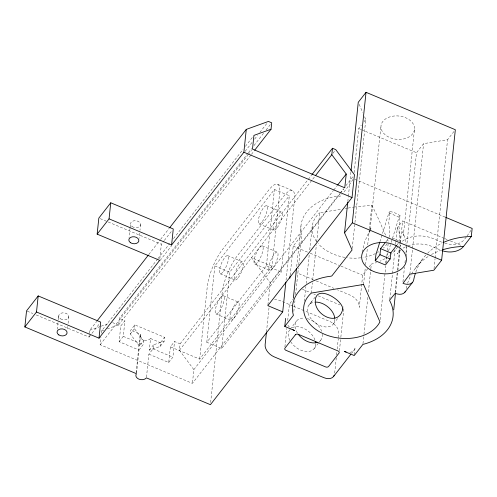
<?xml version="1.0" encoding="UTF-8"?>
<svg xmlns="http://www.w3.org/2000/svg" width="497" height="497" viewBox="0 0 497 497"><rect width="100%" height="100%" fill="white"/><g stroke="black" fill="none" stroke-linecap="round" stroke-linejoin="round"><path stroke-width="0.37" stroke-dasharray="2.48 1.86" d="M406.645 256.489L406.291 245.574M389.418 237.336L389.549 229.092L388.76 222.507L389.909 211.567A16.842 11.698 6 0 1 400.104 215.841L398.954 226.775L399.743 233.36L399.613 241.61M370.147 229.08L381.006 125.679M68.785 316.558L67.952 324.498M369.762 233.062L370.203 228.496L369.992 230.533M58.019 322.721L57.323 329.182M67.505 328.915L67.797 326.007M140.57 224.489L139.968 230.291M400.371 246.587L400.526 245.071A50.52 35.094 6 0 1 400.302 246.326M130.028 228.309L129.046 237.622M139.651 233.217L139.141 238.2M58.304 319.813L58.789 315.471M36.262 314.955L89.05 337.072L89.764 330.294L96.747 321.329M340.023 193.905L192.407 383.373L100.121 344.713L100.928 337.072M101.326 333.251L101.568 330.965L157.419 259.272M107.265 328.908L118.665 324.808L119.342 318.384L247.922 153.343M130.102 227.583L130.5 223.886M136.551 373.067L138.974 350.018L119.125 341.706L120.771 326.044L124.921 320.72L119.342 318.384M119.125 341.706L123.275 336.382L124.921 320.72M134.842 324.876L134.439 328.691L143.54 340.681L139.396 346.005L130.295 334.015L130.699 330.201L134.842 324.876L164.613 337.351L164.209 341.166L160.065 346.49L149.317 350.161L150.541 338.513A5.616 3.901 6 0 1 142.987 339.762A5.616 3.901 6 0 1 140.62 334.357L130.699 330.201M136.122 372.756L140.005 335.779M139.396 346.005L140.62 334.357M138.974 350.018L143.117 344.701L143.54 340.681M146.472 377.229L148.895 354.175L153.045 348.857L153.467 344.837L164.209 341.166M159.829 258.8L161.351 244.263L163.904 240.989M160.065 346.49L160.463 342.675L164.613 337.351M148.895 354.175L168.744 362.493L170.39 346.831L174.534 341.507L180.113 343.843L179.436 350.267L193.855 369.625L192.407 383.373M168.744 362.493L172.888 357.169L174.534 341.507M199.664 359.095L207.311 286.334A28.068 8.02 -67.3 0 1 222.376 249.624L268.765 190.078A28.068 8.02 -67.3 0 1 279.612 193.526L271.965 266.286L199.664 359.095L170.39 346.831M206.814 342.265L214.834 265.97L274.431 189.469L289.316 195.706L281.296 272.002L221.699 348.503L206.814 342.265L266.411 265.771L274.431 189.469M210.641 402.508L222.196 292.571A28.068 8.02 -67.3 0 1 237.262 255.862L283.65 196.315A28.068 8.02 -67.3 0 1 294.497 199.763L285.992 280.656M221.699 348.503L229.72 272.201L289.316 195.706M267.908 304.878L270.225 282.805L339.693 193.637M266.473 331.959L269.076 307.196M290.142 275.232L293.205 246.121L301.865 235A50.52 35.094 6 0 1 333.518 196.837L340.271 196.216A81.185 23.191 -67.3 0 0 342.035 194.24M284.911 346.863L286.85 328.461M287.688 320.484L289.428 304.207L293.28 298.977M296.703 266.498L300.965 225.961M293.826 311.489L294.951 300.778M295.597 294.659L298.411 267.889M298.728 264.833L301.865 235M304.332 301.344L305.885 286.564M306.208 283.507L309.258 254.439M309.743 249.848L312.234 226.141M311.315 293.068L312.389 282.843M312.694 279.923L316.378 244.878M316.682 241.958L319.751 212.753L341.594 209.144M347.832 201.515L348.31 196.936M348.391 196.172L350.957 171.751M354.094 172.633L358.728 128.518L361.319 125.194M334.667 373.11L336.289 357.716M336.568 355.038L336.916 351.69M337.202 349.012L338.258 338.973M338.395 337.637L338.817 333.617A11.226 7.412 37.9 0 0 329.741 321.429L304.934 311.035M339.432 350.708L340.787 337.823M340.849 337.208L343.495 312.054M343.557 311.445L343.887 308.32L343.508 306.879M352.23 248.444L365.786 119.46L364.549 116.633M354.293 354.864L355.069 347.502A11.226 7.412 37.9 0 1 349.869 352.342M367.848 268.566L362.667 275.22L359.288 307.345A11.226 7.412 37.9 0 0 350.211 295.156L337.451 289.813M363.543 284.439L365.301 267.69M365.624 264.646L367.302 248.655M367.705 244.847L369.302 229.614M369.383 228.856L371.868 205.249L354.696 206.982M362.965 343.644L363.698 336.693M363.941 334.375L367.836 297.305M368.407 291.901L370.762 269.504M370.843 268.734L371.327 264.1A50.52 35.094 6 0 0 376.502 262.553M380.168 319.583L385.796 266.044M386.107 263.068L386.734 257.117M386.815 256.377L387.362 251.171M387.436 250.426L388.219 242.99M389.772 299.343L392.431 274.046M392.506 273.325L395.016 249.469M395.544 244.412L395.774 242.244M395.848 241.517L397.296 227.788L402.626 220.935L444.156 238.336M395.109 292.497L397.159 272.983M397.463 270.088L399.588 249.854M399.743 248.407L400.197 244.07M400.352 242.623L402.626 220.935M395.531 292.752L397.799 271.188M397.88 270.443L400.066 249.618M414.455 129.63A16.842 11.698 6 0 1 388.039 136.712A16.842 11.698 6 0 1 390.698 116.621A16.842 11.698 6 0 1 414.455 129.63L403.328 235.441L402.732 231.757L404.9 238.088L406.105 244.331M402.961 281.78L404.496 267.181M404.956 262.801L405.335 259.148M405.95 253.308L406.639 246.736M407.024 243.089L416.523 152.734L423.581 143.67L447.567 139.707L454.047 131.394M409.863 274.182L423.581 143.67M434.011 268.697L435.055 258.775M435.13 258.011L447.567 139.707M385.61 263.497L386.101 258.949L388.337 251.743M58.516 317.807L58.714 316.111M362.158 252.215L364.705 241.635L369.557 230.925M289.428 304.207L289.366 304.531M379.938 241.71L388.89 212.878L389.909 211.567M388.561 251.022L391.027 243.095M391.251 242.374L399.079 217.146L400.104 215.841M370.501 229.701L371.029 228.701M315.166 297.119L310.035 303.71L311.917 301.281M290.161 329.2L296.454 321.118M319.211 342.147L320.975 339.88M148.814 254.501L160.171 239.921M160.643 239.312L169.21 228.316M89.05 337.072L91.131 334.4M91.964 333.332L99.456 323.715M164.333 240.442L171.987 230.614M157.891 258.664L169.725 243.48M173.534 238.585L242.996 149.429M245.375 146.373L252.985 136.607M160.071 260.509L171.428 245.928M245.114 151.349L252.246 142.185M254.626 139.135L257.483 135.47M259.856 132.419L266.995 123.262M248.388 152.747L251.65 148.553M253.986 145.559L263.777 132.985M266.112 129.99L270.312 124.604M100.121 344.713L247.736 155.238M248.208 154.629L251.538 150.355M118.665 324.808L250.979 154.977M251.445 154.381L254.24 150.784M130.295 334.015L134.439 328.691M149.317 350.161L153.467 344.837M180.113 343.843L307.761 180.001M308.227 179.398L311.489 175.211M179.436 350.267L315.011 176.249M332.915 153.306L334.816 150.864M363.997 121.753L365.786 119.46M193.855 369.625L333.381 190.531M333.854 189.922L337.183 185.648M340.172 193.029L343.502 188.754M345.875 185.698L353.491 175.932M340.495 193.29L343.825 189.015M385.889 241.865L388.977 237.901M369.153 266.889L371.327 264.1M314.234 348.527L318.788 342.688M333.412 323.914L338.003 318.024M396.966 245.009L398.29 243.306M415.337 268.361L423.109 258.384M351.522 353.423L354.063 350.168M308.892 305.158L310.501 303.108M89.764 330.294L100.481 326.442M101.195 326.181L109.048 323.354M101.568 330.965L103.705 330.194M345.235 208.547L347.415 208.181M348.142 208.063L353.97 207.1M444.778 243.238C451.214 245.052 459.539 245.232 464.241 239.684A81.185 23.191 -67.3 0 0 466.205 237.1M302.424 289.297L310.526 292.646M358.728 128.518L360.791 129.382M361.481 129.674L416.523 152.734M354.815 179.287L445.759 217.388M388.89 212.878L399.079 217.146M444.846 238.622L447.617 239.784M450.381 240.946L460.762 245.294M441.721 242.163L433.21 238.597A25.098 17.438 6 0 0 398.265 245.922M292.193 190.438L277.307 184.201M266.529 205.733L281.414 211.97M259.074 223.905L273.959 230.142M293.205 246.121L307.506 252.109M310.227 253.253L338.83 265.23M340.874 266.088L362.667 275.22M262.31 245.891L277.196 252.128M313.352 279.712L300.592 274.369A11.226 7.412 37.9 0 0 296.883 273.406M316.185 280.904L333.909 288.328M271.965 266.286L251.557 257.738L270.225 282.805M266.411 265.771L281.296 272.002M254.855 264.062L269.734 270.3M227.663 255.626L242.548 261.863M313.837 294.031L315.489 294.727M318.248 295.877L339.743 304.885M214.834 265.97L229.72 272.201M100.226 218.655L161.351 244.263M220.208 273.797L235.093 280.028M292.882 305.99L280.122 300.648A11.226 7.412 37.9 0 0 274.555 299.679M293.59 306.289L304.226 310.743M223.445 295.783L238.33 302.021M215.984 313.955L230.869 320.186M112.564 322.603L120.771 326.044M150.541 338.513L160.463 342.675M123.275 336.382L143.117 344.701M153.045 348.857L172.888 357.169M27.236 311.172L32.79 313.501M371.868 205.249L376.726 214.934L385.691 235.373M359.151 104.32L362.704 112.428M387.182 238.777L388.374 241.505M397.296 227.788L397.302 228.44A50.52 35.094 6 0 1 400.787 241.822M353.044 179.349A81.185 23.191 -67.3 0 1 343.359 192.681M399.476 249.388A50.52 35.094 6 0 1 397.42 253.955A25.098 17.438 6 0 1 400.831 249.861M403.166 248.127A25.098 17.438 6 0 1 406.751 246.263M407.863 245.829A25.098 17.438 6 0 1 432.365 246.63L440.876 250.196A16.842 11.698 6 0 0 442.361 250.755M397.675 246.916A50.52 35.094 6 0 1 391.4 254.166M389.406 255.781A50.52 35.094 6 0 1 388.368 256.539M385.02 258.682A50.52 35.094 6 0 1 379.969 261.205M387.026 243.841A39.294 27.298 6 0 1 383.448 248.078M378.757 251.718A39.294 27.298 6 0 1 377.44 252.513M375.496 253.551A39.294 27.298 6 0 1 362.99 257.483M360.76 257.806A39.294 27.298 6 0 1 347.521 257.781M344.918 257.403A39.294 27.298 6 0 1 318.155 243.586M316.502 241.492A39.294 27.298 6 0 1 319.751 212.753M406.192 288.595A111.862 73.848 37.9 0 1 407.018 285.278M407.608 283.327A111.862 73.848 37.9 0 1 411.007 275.208M411.646 274.021A111.862 73.848 37.9 0 1 428.998 255.967M431.427 254.545A111.862 73.848 37.9 0 1 440.671 250.438M415.821 272.058A111.862 73.848 37.9 0 1 426.153 254.737M427.569 253.265A111.862 73.848 37.9 0 1 441.727 243.25M470.945 230.304A81.185 23.191 -67.3 0 1 466.596 236.572M322.342 334.114A15.438 10.188 37.9 0 1 319.496 341.327M297.392 333.021A15.438 10.188 37.9 0 1 303.481 318.068M307.376 318.602A15.438 10.188 37.9 0 1 321.826 331.748M315.67 343.849A15.438 10.188 37.9 0 1 306.04 351.528A15.438 10.188 37.9 0 1 290.652 341.669M289.925 340.408A15.438 10.188 37.9 0 1 289.72 329.766M292.118 327.747A15.438 10.188 37.9 0 1 315.092 340.395M334.848 319.236A15.438 10.188 37.9 0 1 323.441 326.659A15.438 10.188 37.9 0 1 308.202 313.769A15.438 10.188 37.9 0 1 314.657 302.164M289.391 327.007A11.226 7.412 37.9 0 1 287.918 325.299M392.27 238.075A22.148 15.382 6 0 1 398.488 240.871M223.451 271.405A9.822 2.808 -67.3 0 0 228.135 255.992A9.822 2.808 -67.3 0 0 220.221 266.734A9.822 2.808 -67.3 0 0 223.451 271.405M262.317 221.513A9.822 2.808 -67.3 0 0 267.001 206.106A9.822 2.808 -67.3 0 0 259.086 216.841A9.822 2.808 -67.3 0 0 262.317 221.513M258.092 261.671A9.822 2.808 -67.3 0 0 262.783 246.263A9.822 2.808 -67.3 0 0 254.868 256.999A9.822 2.808 -67.3 0 0 258.092 261.671M219.227 311.563A9.822 2.808 -67.3 0 0 223.911 296.15A9.822 2.808 -67.3 0 0 216.002 306.891A9.822 2.808 -67.3 0 0 219.227 311.563M238.33 277.643A9.822 2.808 -67.3 0 0 243.021 262.23A9.822 2.808 -67.3 0 0 235.106 272.971A9.822 2.808 -67.3 0 0 238.33 277.643M277.202 227.75A9.822 2.808 -67.3 0 0 281.886 212.337A9.822 2.808 -67.3 0 0 273.971 223.078A9.822 2.808 -67.3 0 0 277.202 227.75M272.977 267.908A9.822 2.808 -67.3 0 0 277.668 252.495A9.822 2.808 -67.3 0 0 269.753 263.236A9.822 2.808 -67.3 0 0 272.977 267.908M234.112 317.8A9.822 2.808 -67.3 0 0 238.796 302.387A9.822 2.808 -67.3 0 0 230.888 313.129A9.822 2.808 -67.3 0 0 234.112 317.8M60.535 318.863A5.051 3.51 6 0 0 68.716 317.192A5.051 3.51 6 0 0 62.001 312.936A5.051 3.51 6 0 0 60.535 318.863M132.146 226.607A5.051 3.51 6 0 0 140.458 225.203A5.051 3.51 6 0 0 134.004 220.755A5.051 3.51 6 0 0 132.146 226.607"/><path stroke-width="0.75" d="M285.843 282.103L282.712 311.88L210.411 404.682L146.404 377.869A5.616 3.901 6 0 1 138.856 379.118A5.616 3.901 6 0 1 136.482 373.713L24.85 326.945L26.54 310.88L38.194 295.92L100.705 322.112L99.015 338.177L36.505 311.986L38.194 295.92M99.015 338.177L159.667 260.329L97.151 234.137L98.841 218.077L110.75 202.788L173.267 228.974L171.577 245.04L109.06 218.848L110.75 202.788M171.577 245.04L243.878 152.231L246.276 129.394L268.423 121.43L271.71 122.809L271.033 129.232L254.706 150.187M266.404 332.63L265.137 344.676A11.226 7.412 37.9 0 0 274.214 356.865L323.833 377.652A11.226 7.412 37.9 0 0 334.276 375.167M292.895 329.697A11.226 7.412 37.9 0 0 294.684 330.592L284.762 326.43L285.607 318.403M289.826 278.245L290.062 275.984M293.367 298.243L296.46 268.796M315.477 175.646L331.803 154.691L332.481 148.268L335.767 149.647L354.442 174.708L352.038 197.545L267.827 305.643L282.712 311.88M331.803 154.691L346.223 174.043L344.775 187.798L252.495 149.137L253.936 135.383L271.033 129.232M284.762 326.43L293.423 315.315A50.52 35.094 6 0 1 331.126 276.183L331.903 275.854L352.069 249.972L344.539 232.807L347.751 202.279M351.037 170.987L358.256 102.295L366.034 92.318L455.339 129.729L441.622 260.242L433.85 270.219L409.863 274.182L402.999 283.327A11.226 7.412 37.9 0 0 413.69 279.966A111.862 73.848 37.9 0 1 415.386 273.35M344.539 232.807L352.317 222.83L366.034 92.318M396.525 245.574L390.791 252.936L390.157 258.956L385.442 265.007L375.247 260.739L379.963 254.688L380.596 248.662L385.007 243.002M393.736 309.855L395.457 293.497M442.361 250.755A16.842 11.698 6 0 0 463.533 246.456L471.305 236.473L472.15 228.446L445.759 217.388M375.247 260.739L375.906 254.681L379.714 242.43M412.522 282.408L404.751 292.391M24.85 326.945L36.505 311.986M97.151 234.137L109.06 218.848M97.226 320.72L148.342 255.11M169.688 227.707L246.276 129.394M311.954 174.609L332.481 148.268M337.662 185.033L346.223 174.043M333.593 376.44L350.671 354.516M243.878 152.231L352.038 197.545M352.317 222.83L441.622 260.242M380.596 248.662L390.791 252.936M379.963 254.688L390.157 258.956M346.123 352A11.226 7.412 37.9 0 1 344.303 351.379L354.224 355.535L362.885 344.415A50.52 35.094 6 0 0 389.704 300.722L389.698 300.07L395.227 293.305A11.226 7.412 37.9 0 0 405.502 291.236M442.808 249.736A111.862 73.848 37.9 0 1 463.533 246.456M443.02 242.642A111.862 73.848 37.9 0 1 471.305 236.473M315.415 341.607A15.438 10.188 37.9 0 1 315.607 342.762M317.54 342.352A15.438 10.188 37.9 0 1 298.243 334.27M315.918 302.101A15.438 10.188 37.9 0 1 334.779 318.148M342.762 308.96C339.041 327.796 313.365 314.837 315.384 299.778C316.825 284.402 342.52 299.896 342.762 308.96M295.33 334.829L284.967 348.136A2.243 1.559 6 0 0 285.912 350.298L325.603 366.923A2.243 1.559 6 0 0 328.629 366.426L338.991 353.125A2.243 1.559 6 0 0 338.041 350.963L298.349 334.332A2.243 1.559 6 0 0 295.33 334.829M363.543 284.439L311.315 293.068A39.294 27.298 6 0 0 324.678 334.332A39.294 27.298 6 0 0 379.938 321.814L363.543 284.439M370.861 270.113A22.452 15.6 6 0 0 406.279 261A22.452 15.6 6 0 0 374.9 243.387A22.452 15.6 6 0 0 370.861 270.113M58.845 334.928A5.051 3.51 6 0 0 67.027 333.257A5.051 3.51 6 0 0 60.311 329.002A5.051 3.51 6 0 0 58.845 334.928M130.456 242.673A5.051 3.51 6 0 0 138.769 241.269A5.051 3.51 6 0 0 132.314 236.82A5.051 3.51 6 0 0 130.456 242.673"/></g></svg>
